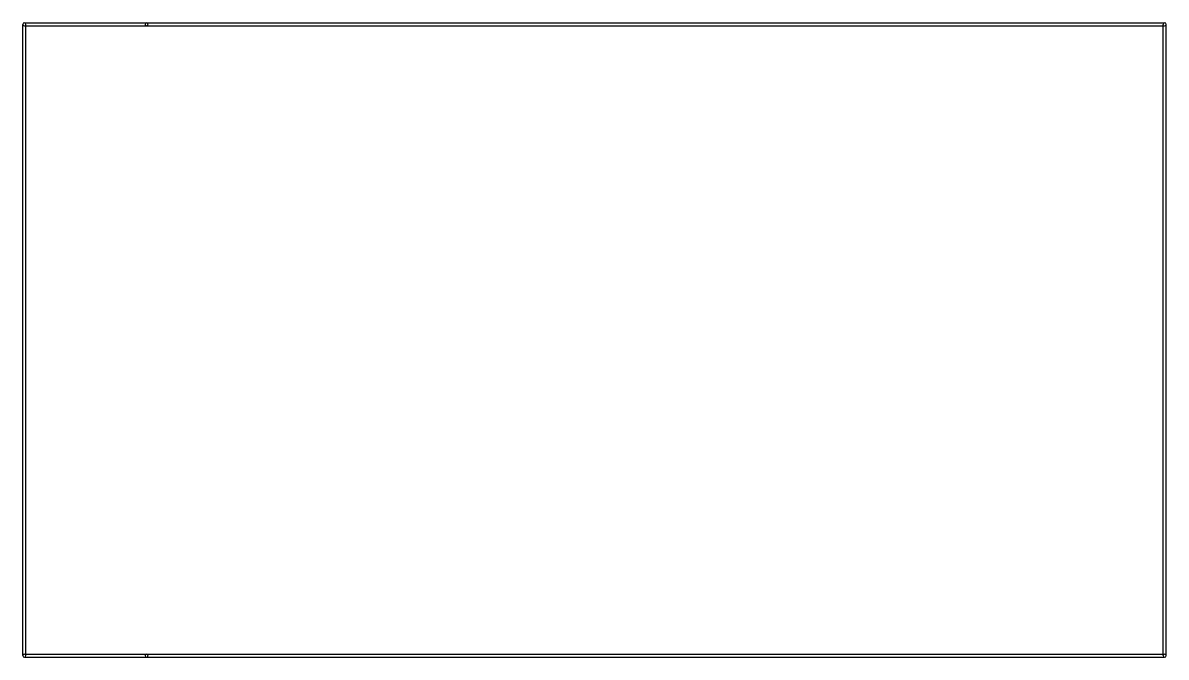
# Model space of a CAD drawing. Extents: x 25.9 to 82.1, y -51.1 to -19.9.
import ezdxf

# ---------------------------------------------------------------- set-up
doc = ezdxf.new("R2010")
doc.units = 0
doc.header["$MEASUREMENT"] = 0
doc.layers.add('BLACK', color=250, linetype='CONTINUOUS')

msp = doc.modelspace()

# ---------------------------------------------------------------- linework, layer by layer
at = {"layer": 'BLACK'}
for p, q in [((25.925, -51), (25.925, -20)), ((26, -19.925), (32, -19.925)), ((26, -20.075), (32, -20.075)), ((26.075, -51), (26.075, -20)), ((32, -19.925), (82, -19.925)), ((32, -20.075), (82, -20.075)), ((81.925, -51), (81.925, -20)), ((82.075, -51), (82.075, -20)), ((26, -50.925), (32, -50.925)), ((26, -51.075), (32, -51.075)), ((32, -50.925), (82, -50.925)), ((32, -51.075), (82, -51.075))]:
    msp.add_line(p, q, dxfattribs=at)
for centre, start, end in [((26, -20), 360, 540), ((26, -20), 90, 270), ((32, -20), 90, 270), ((32, -20), 270, 450), ((82, -20), 360, 540), ((82, -20), 270, 450), ((26, -51), 90, 270), ((26, -51), 180, 360), ((32, -51), 90, 270), ((32, -51), 270, 450), ((82, -51), 180, 360), ((82, -51), 270, 450)]:
    msp.add_arc(centre, 0.075, start, end, dxfattribs=at)

doc.saveas('drawing.dxf')
